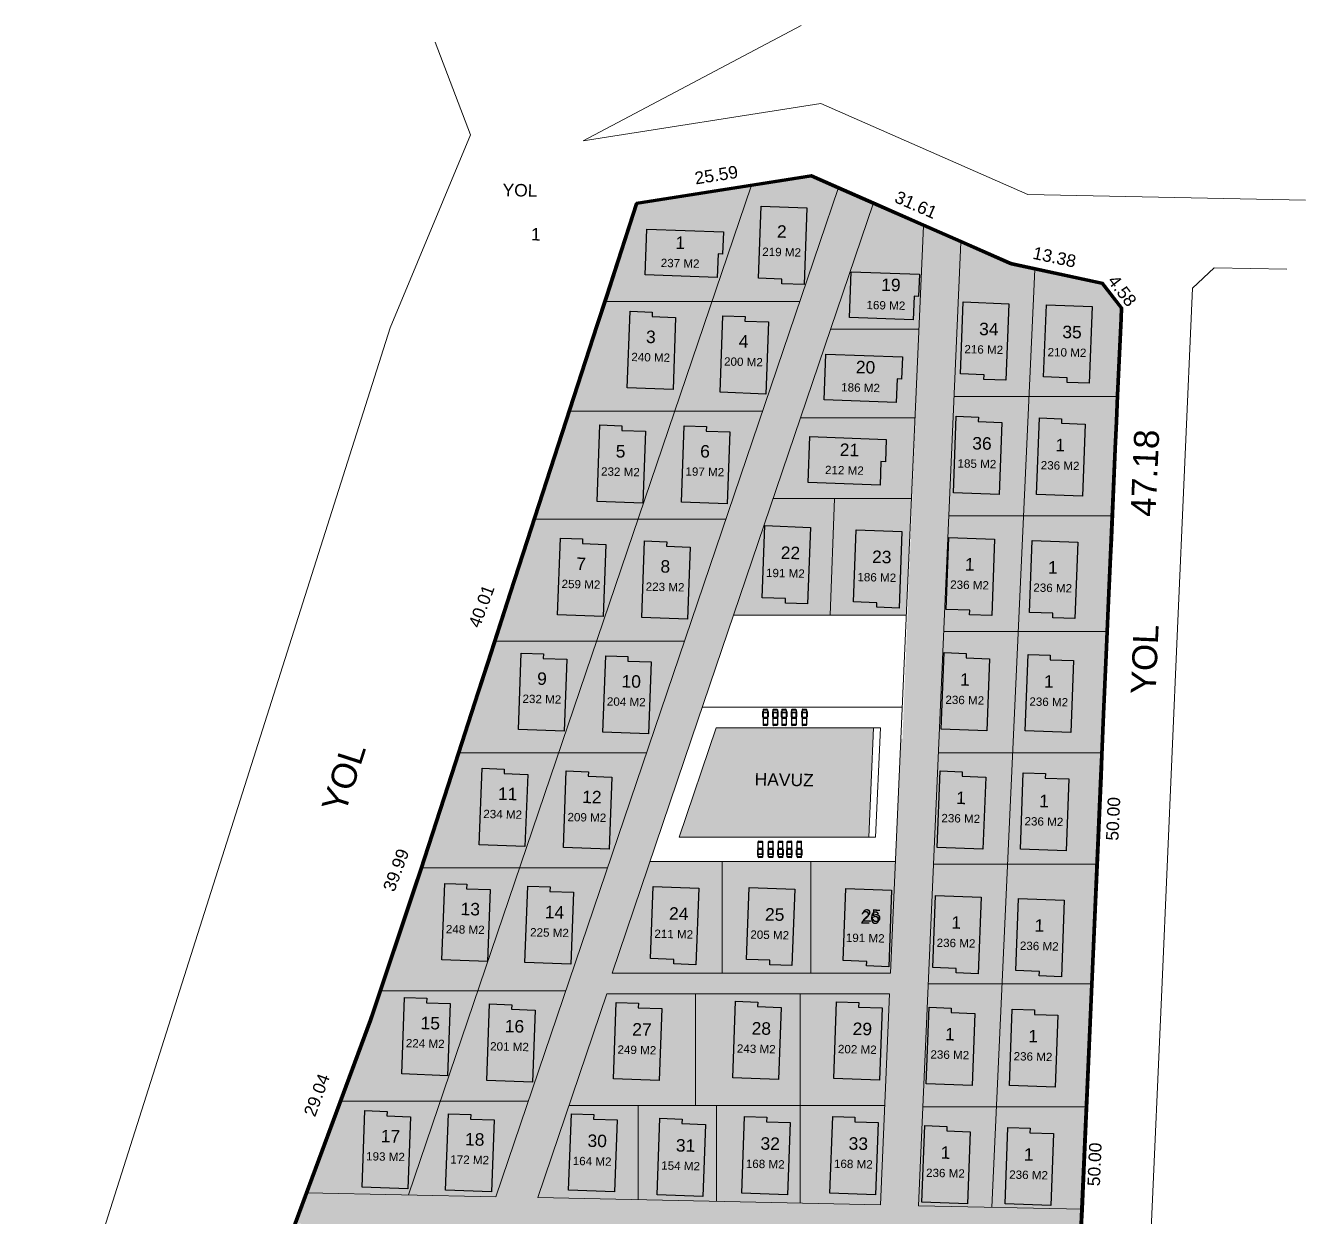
# Model space of a CAD drawing. Header units: centimetres. Extents: x 63871 to 181827, y -95930 to 42199.
# Drawn here: x 141812 to 160269, y -24977 to -7801 of the extents above; entities that cross this region are included whole.
import ezdxf

# ---------------------------------------------------------------- set-up
doc = ezdxf.new("R2010")
doc.units = ezdxf.units.CM
for name, color, linetype, lineweight in [('03_PARSEL_ALN_YENI', 40, 'Continuous', 0), ('A-AREA-IDEN', 7, 'Continuous', 9), ('ARA SINIRLAR', 225, 'Continuous', 15), ('ARM_Pen_No__252', 8, 'Continuous', 18), ('PARSEL SINIRI', 12, 'Continuous', 50), ('ROL_CEPHE', 1, 'Continuous', 0), ('Çatı', 144, 'Continuous', 30)]:
    doc.layers.add(name, color=color, linetype=linetype, lineweight=lineweight)
doc.layers.add('NOITHAT', color=21, linetype='Continuous')
doc.styles.get("Standard").update_dxf_attribs({"font": 'Arial.ttf'})

# ---------------------------------------------------------------- blocks, each defined once
blk = doc.blocks.new('02PLCH01')
at = {"color": 0, "linetype": 'ByBlock'}
for p, q in [((0, 5), (0, 21)), ((1, 5), (1, 21)), ((3, 2), (3, 24)), ((3, 24), (13, 24)), ((3, 2), (13, 2)), ((10.5, 24), (10.5, 26)), ((10.5, 26), (37, 26)), ((10.5, 0), (10.5, 2)), ((10.5, 0), (37, 0)), ((13, 24), (23.5, 23)), ((13, 2), (23.5, 3)), ((15, 23.809524), (15, 2.190476)), ((15, 23), (17, 23)), ((15, 3), (17, 3)), ((17, 23.619048), (17, 2.380952)), ((23.5, 23), (37, 23)), ((23.5, 3), (37, 3)), ((37, 23), (37, 26)), ((37, 24), (75, 24)), ((37, 0), (37, 3)), ((37, 2), (75, 2)), ((38.5, 2), (38.5, 24)), ((38.5, 23), (42.5, 23)), ((38.5, 3), (42.5, 3)), ((42.5, 2), (42.5, 24)), ((74, 24), (74, 2)), ((74, 23), (75, 23)), ((74, 3), (75, 3)), ((77, 21), (77, 5)), ((78, 21), (78, 5))]:
    blk.add_line(p, q, dxfattribs=at)
for centre, radius, start, end in [((3, 21), 3, 90, 180), ((3, 5), 3, 180, 270), ((3, 21), 2, 90, 180), ((3, 5), 2, 180, 270), ((75, 21), 3, 0, 90), ((75, 21), 2, 0, 90), ((75, 5), 2, 270, 0), ((75, 5), 3, 270, 0)]:
    blk.add_arc(centre, radius, start, end, dxfattribs=at)
at = {"color": 0, "linetype": 'ByBlock', "flags": 3}
blk.add_attdef('ITEM', (0, -14), '', height=6, dxfattribs=at)

msp = doc.modelspace()

# ---------------------------------------------------------------- hatches: boundary and pattern name
at = {"layer": 'A-AREA-IDEN', "true_color": 0x136734}
h = msp.add_hatch(color=116, dxfattribs=at)
h.dxf.hatch_style = 1
h.paths.add_polyline_path([(152275, -10115), (150632, -10373), (150197, -11716), (150176, -11781), (151709, -11781)])
h.paths.add_polyline_path([(151875, -10777), (151863, -11097), (151799, -11094), (151786, -11434), (150747, -11395), (150771, -10736)], flags=16)
h = msp.add_hatch(color=116, dxfattribs=at)
h.dxf.hatch_style = 1
h.paths.add_polyline_path([(153532, -10150), (153142, -9978), (152275, -10115), (151709, -11781), (152978, -11781)])
h.paths.add_polyline_path([(152381, -11446), (152419, -10407), (153079, -10432), (153038, -11536), (152718, -11524), (152720, -11459)], flags=16)
h = msp.add_hatch(color=116, dxfattribs=at)
h.dxf.hatch_style = 1
h.paths.add_polyline_path([(151709, -11781), (150176, -11781), (150066, -12122), (149664, -13362), (151173, -13362)])
h.paths.add_polyline_path([(150530, -11922), (150850, -11933), (150847, -11998), (151187, -12011), (151149, -13050), (150489, -13026)], flags=16)
h = msp.add_hatch(color=116, dxfattribs=at)
h.dxf.hatch_style = 1
h.paths.add_polyline_path([(152978, -11781), (151709, -11781), (151173, -13362), (152441, -13362)])
h.paths.add_polyline_path([(151868, -11986), (152188, -11998), (152185, -12063), (152525, -12076), (152486, -13115), (151827, -13090)], flags=16)
h = msp.add_hatch(color=116, dxfattribs=at)
h.dxf.hatch_style = 1
h.paths.add_polyline_path([(151173, -13362), (149664, -13362), (149562, -13679), (149160, -14919), (150644, -14919)])
h.paths.add_polyline_path([(150094, -13562), (150413, -13574), (150411, -13639), (150751, -13651), (150712, -14691), (150053, -14666)], flags=16)
h = msp.add_hatch(color=116, dxfattribs=at)
h.dxf.hatch_style = 1
h.paths.add_polyline_path([(152441, -13362), (151173, -13362), (150644, -14919), (151913, -14919)])
h.paths.add_polyline_path([(151270, -14677), (151311, -13573), (151631, -13584), (151628, -13649), (151968, -13662), (151929, -14701)], flags=16)
h = msp.add_hatch(color=116, dxfattribs=at)
h.dxf.hatch_style = 1
h.paths.add_polyline_path([(150644, -14919), (149160, -14919), (149057, -15237), (148816, -15980), (148589, -16681), (150047, -16681)])
h.paths.add_polyline_path([(149525, -15195), (149845, -15206), (149842, -15271), (150182, -15284), (150144, -16323), (149484, -16299)], flags=16)
h = msp.add_hatch(color=116, dxfattribs=at)
h.dxf.hatch_style = 1
h.paths.add_polyline_path([(151913, -14919), (150644, -14919), (150047, -16681), (151315, -16681)])
h.paths.add_polyline_path([(150697, -16337), (150738, -15233), (151058, -15245), (151055, -15310), (151395, -15323), (151356, -16362)], flags=16)
h = msp.add_hatch(color=116, dxfattribs=at)
h.dxf.hatch_style = 1
h.paths.add_polyline_path([(150047, -16681), (148589, -16681), (148487, -16996), (148350, -17420), (148067, -18293), (149499, -18293)])
h.paths.add_polyline_path([(148919, -17956), (148960, -16851), (149280, -16863), (149278, -16928), (149618, -16941), (149579, -17980)], flags=16)
h = msp.add_hatch(color=116, dxfattribs=at)
h.dxf.hatch_style = 1
h.paths.add_polyline_path([(151315, -16681), (150047, -16681), (149499, -18293), (150768, -18293)])
h.paths.add_polyline_path([(150137, -17994), (150178, -16890), (150497, -16902), (150495, -16967), (150835, -16980), (150796, -18019)], flags=16)
h = msp.add_hatch(color=116, dxfattribs=at)
h.dxf.hatch_style = 1
h.paths.add_polyline_path([(149499, -18293), (148067, -18293), (147967, -18600), (147531, -19948), (148938, -19948)])
h.paths.add_polyline_path([(149053, -18602), (149014, -19641), (148354, -19617), (148395, -18512), (148715, -18524), (148713, -18589)], flags=16)
h = msp.add_hatch(color=116, dxfattribs=at)
h.dxf.hatch_style = 1
h.paths.add_polyline_path([(150768, -18293), (149499, -18293), (148938, -19948), (150206, -19948)])
h.paths.add_polyline_path([(150267, -18640), (150229, -19680), (149569, -19655), (149610, -18551), (149930, -18563), (149927, -18628)], flags=16)
h = msp.add_hatch(color=116, dxfattribs=at)
h.dxf.hatch_style = 1
h.paths.add_polyline_path([(148938, -19948), (147531, -19948), (147521, -19980), (147426, -20265), (147426, -20265), (146939, -21723), (148335, -21723)])
h.paths.add_polyline_path([(147815, -21278), (147856, -20174), (148176, -20186), (148173, -20251), (148513, -20264), (148474, -21303)], flags=16)
h = msp.add_hatch(color=116, dxfattribs=at)
h.dxf.hatch_style = 1
h.paths.add_polyline_path([(150206, -19948), (148938, -19948), (148335, -21723), (149604, -21723)])
h.paths.add_polyline_path([(149014, -21316), (149055, -20212), (149375, -20224), (149373, -20289), (149712, -20301), (149674, -21340)], flags=16)
h = msp.add_hatch(color=116, dxfattribs=at)
h.dxf.hatch_style = 1
h.paths.add_polyline_path([(148335, -21723), (146939, -21723), (146834, -22038), (146796, -22151), (146364, -23317), (147794, -23317)])
h.paths.add_polyline_path([(147238, -22923), (147279, -21819), (147599, -21831), (147596, -21896), (147936, -21908), (147898, -22948)], flags=16)
h = msp.add_hatch(color=116, dxfattribs=at)
h.dxf.hatch_style = 1
h.paths.add_polyline_path([(149604, -21723), (148335, -21723), (147794, -23317), (149063, -23317)])
h.paths.add_polyline_path([(148463, -23017), (148504, -21912), (148823, -21924), (148821, -21989), (149161, -22002), (149122, -23041)], flags=16)
h = msp.add_hatch(color=116, dxfattribs=at)
h.dxf.hatch_style = 1
h.paths.add_polyline_path([(147794, -23317), (146364, -23317), (145875, -24636), (147336, -24667)])
h.paths.add_polyline_path([(146706, -23450), (147025, -23462), (147023, -23527), (147363, -23540), (147324, -24579), (146665, -24555)], flags=16)
h = msp.add_hatch(color=116, dxfattribs=at)
h.dxf.hatch_style = 1
h.paths.add_polyline_path([(149063, -23317), (147794, -23317), (147336, -24667), (148596, -24694)])
h.paths.add_polyline_path([(147911, -23496), (148231, -23508), (148228, -23573), (148568, -23585), (148529, -24625), (147870, -24600)], flags=16)
at = {"layer": 'ARA SINIRLAR'}
h = msp.add_hatch(color=4, dxfattribs=at)
h.dxf.hatch_style = 1
h.paths.add_polyline_path([(153079, -10432), (152419, -10407), (152381, -11446), (152720, -11459), (152718, -11524), (153038, -11536)])
at = {"layer": 'ARA SINIRLAR', "true_color": 0x136734}
h = msp.add_hatch(color=116, dxfattribs=at)
h.dxf.hatch_style = 1
h.paths.add_polyline_path([(154760, -10689), (154036, -10371), (153423, -12178), (154695, -12178)])
h.paths.add_polyline_path([(154702, -11387), (154691, -11707), (154626, -11705), (154613, -12044), (153694, -12010), (153718, -11351)], flags=16)
at = {"layer": 'ARA SINIRLAR'}
h = msp.add_hatch(color=4, dxfattribs=at)
h.dxf.hatch_style = 1
h.paths.add_polyline_path([(151799, -11094), (151863, -11097), (151875, -10777), (150771, -10736), (150747, -11395), (151786, -11434)])
at = {"layer": 'ARA SINIRLAR', "true_color": 0x136734}
h = msp.add_hatch(color=116, dxfattribs=at)
h.dxf.hatch_style = 1
h.paths.add_polyline_path([(156366, -11320), (156032, -11249), (156002, -11235), (155301, -10927), (155203, -13151), (156282, -13151)])
h.paths.add_polyline_path([(155992, -11812), (155951, -12916), (155632, -12904), (155634, -12839), (155294, -12826), (155333, -11787)], flags=16)
at = {"layer": 'ARA SINIRLAR'}
h = msp.add_hatch(color=4, dxfattribs=at)
h.dxf.hatch_style = 1
h.paths.add_polyline_path([(154702, -11387), (153718, -11351), (153694, -12010), (154613, -12044), (154626, -11705), (154691, -11707)])
at = {"layer": 'ARA SINIRLAR', "true_color": 0x136734}
h = msp.add_hatch(color=116, dxfattribs=at)
h.dxf.hatch_style = 1
h.paths.add_polyline_path([(157564, -12834), (157600, -12026), (157606, -11878), (157335, -11528), (156366, -11320), (156282, -13151), (157550, -13151), (157551, -13134)])
h.paths.add_polyline_path([(157151, -12959), (156832, -12947), (156834, -12882), (156494, -12869), (156533, -11830), (157193, -11855)], flags=16)
at = {"layer": 'ARA SINIRLAR'}
h = msp.add_hatch(color=4, dxfattribs=at)
h.dxf.hatch_style = 1
h.paths.add_polyline_path([(155992, -11812), (155333, -11787), (155294, -12826), (155634, -12839), (155632, -12904), (155951, -12916)])
h = msp.add_hatch(color=4, dxfattribs=at)
h.dxf.hatch_style = 1
h.paths.add_polyline_path([(151187, -12011), (150847, -11998), (150850, -11933), (150530, -11922), (150489, -13026), (151149, -13050)])
h = msp.add_hatch(color=4, dxfattribs=at)
h.dxf.hatch_style = 1
h.paths.add_polyline_path([(152525, -12076), (152185, -12063), (152188, -11998), (151868, -11986), (151827, -13090), (152486, -13115)])
h = msp.add_hatch(color=4, dxfattribs=at)
h.dxf.hatch_style = 1
h.paths.add_polyline_path([(157193, -11855), (156533, -11830), (156494, -12869), (156834, -12882), (156832, -12947), (157151, -12959)])
at = {"layer": 'ARA SINIRLAR', "true_color": 0x136734}
h = msp.add_hatch(color=116, dxfattribs=at)
h.dxf.hatch_style = 1
h.paths.add_polyline_path([(153423, -12178), (152989, -13457), (154638, -13457), (154695, -12178)])
h.paths.add_polyline_path([(154457, -12579), (154445, -12899), (154380, -12896), (154368, -13236), (153328, -13197), (153353, -12538)], flags=16)
at = {"layer": 'ARA SINIRLAR'}
h = msp.add_hatch(color=4, dxfattribs=at)
h.dxf.hatch_style = 1
h.paths.add_polyline_path([(154380, -12896), (154445, -12899), (154457, -12579), (153353, -12538), (153328, -13197), (154368, -13236)])
at = {"layer": 'ARA SINIRLAR', "true_color": 0x136734}
h = msp.add_hatch(color=116, dxfattribs=at)
h.dxf.hatch_style = 1
h.paths.add_polyline_path([(156282, -13151), (155203, -13151), (155128, -14872), (156203, -14872)])
h.paths.add_polyline_path([(155891, -13525), (155852, -14564), (155193, -14540), (155234, -13435), (155554, -13447), (155551, -13512)], flags=16)
h = msp.add_hatch(color=116, dxfattribs=at)
h.dxf.hatch_style = 1
h.paths.add_polyline_path([(157550, -13151), (156282, -13151), (156203, -14872), (157475, -14872), (157517, -13903), (157535, -13509)])
h.paths.add_polyline_path([(157091, -13551), (157052, -14590), (156393, -14566), (156434, -13461), (156753, -13473), (156751, -13538)], flags=16)
h = msp.add_hatch(color=116, dxfattribs=at)
h.dxf.hatch_style = 1
h.paths.add_polyline_path([(154638, -13457), (152989, -13457), (152594, -14622), (154587, -14622)])
h.paths.add_polyline_path([(154213, -14091), (154148, -14089), (154135, -14429), (153096, -14390), (153120, -13730), (154225, -13771)], flags=16)
at = {"layer": 'ARA SINIRLAR'}
h = msp.add_hatch(color=4, dxfattribs=at)
h.dxf.hatch_style = 1
h.paths.add_polyline_path([(155891, -13525), (155551, -13512), (155554, -13447), (155234, -13435), (155193, -14540), (155852, -14564)])
h = msp.add_hatch(color=4, dxfattribs=at)
h.dxf.hatch_style = 1
h.paths.add_polyline_path([(157091, -13551), (156751, -13538), (156753, -13473), (156434, -13461), (156393, -14566), (157052, -14590)])
h = msp.add_hatch(color=4, dxfattribs=at)
h.dxf.hatch_style = 1
h.paths.add_polyline_path([(150751, -13651), (150411, -13639), (150413, -13574), (150094, -13562), (150053, -14666), (150712, -14691)])
h = msp.add_hatch(color=4, dxfattribs=at)
h.dxf.hatch_style = 1
h.paths.add_polyline_path([(151968, -13662), (151628, -13649), (151631, -13584), (151311, -13573), (151270, -14677), (151929, -14701)])
h = msp.add_hatch(color=4, dxfattribs=at)
h.dxf.hatch_style = 1
h.paths.add_polyline_path([(154148, -14089), (154213, -14091), (154225, -13771), (153120, -13730), (153096, -14390), (154135, -14429)])
at = {"layer": 'ARA SINIRLAR', "true_color": 0x136734}
h = msp.add_hatch(color=116, dxfattribs=at)
h.dxf.hatch_style = 1
h.paths.add_polyline_path([(153476, -14622), (152594, -14622), (152022, -16307), (153414, -16307)])
h.paths.add_polyline_path([(153131, -15039), (153090, -16143), (152771, -16131), (152773, -16066), (152433, -16054), (152472, -15014)], flags=16)
h = msp.add_hatch(color=116, dxfattribs=at)
h.dxf.hatch_style = 1
h.paths.add_polyline_path([(154587, -14622), (153476, -14622), (153414, -16307), (154513, -16307)])
h.paths.add_polyline_path([(153789, -15074), (154449, -15099), (154408, -16203), (154088, -16191), (154090, -16126), (153750, -16113)], flags=16)
h = msp.add_hatch(color=116, dxfattribs=at)
h.dxf.hatch_style = 1
h.paths.add_polyline_path([(156203, -14872), (155128, -14872), (155054, -16542), (156126, -16542)])
h.paths.add_polyline_path([(155787, -15208), (155746, -16312), (155426, -16300), (155429, -16235), (155089, -16222), (155128, -15183)], flags=16)
h = msp.add_hatch(color=116, dxfattribs=at)
h.dxf.hatch_style = 1
h.paths.add_polyline_path([(157475, -14872), (156203, -14872), (156126, -16542), (157402, -16542), (157416, -16205)])
h.paths.add_polyline_path([(156986, -15251), (156945, -16355), (156625, -16343), (156628, -16278), (156288, -16265), (156327, -15226)], flags=16)
at = {"layer": 'ARA SINIRLAR'}
h = msp.add_hatch(color=4, dxfattribs=at)
h.dxf.hatch_style = 1
h.paths.add_polyline_path([(153131, -15039), (152472, -15014), (152433, -16054), (152773, -16066), (152771, -16131), (153090, -16143)])
h = msp.add_hatch(color=4, dxfattribs=at)
h.dxf.hatch_style = 1
h.paths.add_polyline_path([(154449, -15099), (153789, -15074), (153750, -16113), (154090, -16126), (154088, -16191), (154408, -16203)])
h = msp.add_hatch(color=4, dxfattribs=at)
h.dxf.hatch_style = 1
h.paths.add_polyline_path([(150182, -15284), (149842, -15271), (149845, -15206), (149525, -15195), (149484, -16299), (150144, -16323)])
h = msp.add_hatch(color=4, dxfattribs=at)
h.dxf.hatch_style = 1
h.paths.add_polyline_path([(151395, -15323), (151055, -15310), (151058, -15245), (150738, -15233), (150697, -16337), (151356, -16362)])
h = msp.add_hatch(color=4, dxfattribs=at)
h.dxf.hatch_style = 1
h.paths.add_polyline_path([(155787, -15208), (155128, -15183), (155089, -16222), (155429, -16235), (155426, -16300), (155746, -16312)])
h = msp.add_hatch(color=4, dxfattribs=at)
h.dxf.hatch_style = 1
h.paths.add_polyline_path([(156986, -15251), (156327, -15226), (156288, -16265), (156628, -16278), (156625, -16343), (156945, -16355)])
at = {"layer": 'ARA SINIRLAR', "true_color": 0x136734}
h = msp.add_hatch(color=116, dxfattribs=at)
h.dxf.hatch_style = 1
h.paths.add_polyline_path([(156126, -16542), (155054, -16542), (154978, -18289), (156046, -18289)])
h.paths.add_polyline_path([(155677, -17973), (155017, -17948), (155058, -16844), (155378, -16856), (155375, -16921), (155715, -16934)], flags=16)
h = msp.add_hatch(color=116, dxfattribs=at)
h.dxf.hatch_style = 1
h.paths.add_polyline_path([(157402, -16542), (156126, -16542), (156046, -18289), (157325, -18289), (157349, -17734), (157387, -16875)])
h.paths.add_polyline_path([(156926, -16960), (156888, -17999), (156228, -17975), (156269, -16870), (156589, -16882), (156587, -16947)], flags=16)
at = {"layer": 'ARA SINIRLAR'}
h = msp.add_hatch(color=4, dxfattribs=at)
h.dxf.hatch_style = 1
h.paths.add_polyline_path([(149618, -16941), (149278, -16928), (149280, -16863), (148960, -16851), (148919, -17956), (149579, -17980)])
h = msp.add_hatch(color=4, dxfattribs=at)
h.dxf.hatch_style = 1
h.paths.add_polyline_path([(150835, -16980), (150495, -16967), (150497, -16902), (150178, -16890), (150137, -17994), (150796, -18019)])
h = msp.add_hatch(color=4, dxfattribs=at)
h.dxf.hatch_style = 1
h.paths.add_polyline_path([(155715, -16934), (155375, -16921), (155378, -16856), (155058, -16844), (155017, -17948), (155677, -17973)])
h = msp.add_hatch(color=4, dxfattribs=at)
h.dxf.hatch_style = 1
h.paths.add_polyline_path([(156926, -16960), (156587, -16947), (156589, -16882), (156269, -16870), (156228, -17975), (156888, -17999)])
at = {"layer": 'ARA SINIRLAR', "true_color": 0x136734}
h = msp.add_hatch(color=116, dxfattribs=at)
h.dxf.hatch_style = 1
h.paths.add_polyline_path([(156046, -18289), (154978, -18289), (154907, -19898), (155973, -19898)])
h.paths.add_polyline_path([(155658, -18641), (155619, -19680), (154960, -19655), (155001, -18551), (155321, -18563), (155318, -18628)], flags=16)
h = msp.add_hatch(color=116, dxfattribs=at)
h.dxf.hatch_style = 1
h.paths.add_polyline_path([(157324, -18322), (157325, -18289), (156046, -18289), (155973, -19898), (157255, -19898), (157311, -18622)])
h.paths.add_polyline_path([(156858, -18667), (156819, -19706), (156160, -19681), (156201, -18577), (156520, -18589), (156518, -18654)], flags=16)
at = {"layer": 'ARA SINIRLAR'}
h = msp.add_hatch(color=4, dxfattribs=at)
h.dxf.hatch_style = 1
h.paths.add_polyline_path([(149053, -18602), (148713, -18589), (148715, -18524), (148395, -18512), (148354, -19617), (149014, -19641)])
h = msp.add_hatch(color=4, dxfattribs=at)
h.dxf.hatch_style = 1
h.paths.add_polyline_path([(150267, -18640), (149927, -18628), (149930, -18563), (149610, -18551), (149569, -19655), (150229, -19680)])
h = msp.add_hatch(color=4, dxfattribs=at)
h.dxf.hatch_style = 1
h.paths.add_polyline_path([(155658, -18641), (155318, -18628), (155321, -18563), (155001, -18551), (154960, -19655), (155619, -19680)])
h = msp.add_hatch(color=4, dxfattribs=at)
h.dxf.hatch_style = 1
h.paths.add_polyline_path([(156858, -18667), (156518, -18654), (156520, -18589), (156201, -18577), (156160, -19681), (156819, -19706)])
at = {"layer": 'ARA SINIRLAR', "true_color": 0x136734}
h = msp.add_hatch(color=116, dxfattribs=at)
h.dxf.hatch_style = 1
h.paths.add_polyline_path([(151858, -19857), (150817, -19857), (150271, -21467), (151858, -21467)])
h.paths.add_polyline_path([(151521, -20244), (151480, -21348), (151160, -21336), (151163, -21271), (150823, -21258), (150862, -20219)], flags=16)
h = msp.add_hatch(color=116, dxfattribs=at)
h.dxf.hatch_style = 1
h.paths.add_polyline_path([(153135, -19857), (151858, -19857), (151858, -21467), (153135, -21467)])
h.paths.add_polyline_path([(152245, -20231), (152905, -20255), (152864, -21360), (152544, -21348), (152547, -21283), (152207, -21270)], flags=16)
h = msp.add_hatch(color=116, dxfattribs=at)
h.dxf.hatch_style = 1
h.paths.add_polyline_path([(154357, -19857), (153135, -19857), (153135, -21467), (154287, -21467)])
h.paths.add_polyline_path([(153641, -20248), (154301, -20273), (154260, -21377), (153940, -21365), (153942, -21300), (153603, -21287)], flags=16)
h = msp.add_hatch(color=116, dxfattribs=at)
h.dxf.hatch_style = 1
h.paths.add_polyline_path([(155973, -19898), (154907, -19898), (154831, -21624), (155894, -21624)])
h.paths.add_polyline_path([(155593, -20374), (155552, -21478), (155232, -21466), (155234, -21401), (154894, -21388), (154933, -20349)], flags=16)
h = msp.add_hatch(color=116, dxfattribs=at)
h.dxf.hatch_style = 1
h.paths.add_polyline_path([(157255, -19898), (155973, -19898), (155894, -21624), (157180, -21624), (157194, -21301)])
h.paths.add_polyline_path([(156792, -20416), (156751, -21521), (156431, -21509), (156433, -21444), (156093, -21431), (156132, -20392)], flags=16)
at = {"layer": 'ARA SINIRLAR'}
h = msp.add_hatch(color=4, dxfattribs=at)
h.dxf.hatch_style = 1
h.paths.add_polyline_path([(148513, -20264), (148173, -20251), (148176, -20186), (147856, -20174), (147815, -21278), (148474, -21303)])
h = msp.add_hatch(color=4, dxfattribs=at)
h.dxf.hatch_style = 1
h.paths.add_polyline_path([(149712, -20301), (149373, -20289), (149375, -20224), (149055, -20212), (149014, -21316), (149674, -21340)])
h = msp.add_hatch(color=4, dxfattribs=at)
h.dxf.hatch_style = 1
h.paths.add_polyline_path([(151521, -20244), (150862, -20219), (150823, -21258), (151163, -21271), (151160, -21336), (151480, -21348)])
h = msp.add_hatch(color=4, dxfattribs=at)
h.dxf.hatch_style = 1
h.paths.add_polyline_path([(152905, -20255), (152245, -20231), (152207, -21270), (152547, -21283), (152544, -21348), (152864, -21360)])
h = msp.add_hatch(color=4, dxfattribs=at)
h.dxf.hatch_style = 1
h.paths.add_polyline_path([(154301, -20273), (153641, -20248), (153603, -21287), (153942, -21300), (153940, -21365), (154260, -21377)])
h = msp.add_hatch(color=4, dxfattribs=at)
h.dxf.hatch_style = 1
h.paths.add_polyline_path([(155593, -20374), (154933, -20349), (154894, -21388), (155234, -21401), (155232, -21466), (155552, -21478)])
h = msp.add_hatch(color=4, dxfattribs=at)
h.dxf.hatch_style = 1
h.paths.add_polyline_path([(156792, -20416), (156132, -20392), (156093, -21431), (156433, -21444), (156431, -21509), (156751, -21521)])
at = {"layer": 'ARA SINIRLAR', "true_color": 0x136734}
h = msp.add_hatch(color=116, dxfattribs=at)
h.dxf.hatch_style = 1
h.paths.add_polyline_path([(151474, -21767), (150196, -21767), (149650, -23377), (151474, -23377)])
h.paths.add_polyline_path([(150948, -23019), (150289, -22994), (150330, -21890), (150650, -21902), (150647, -21967), (150987, -21979)], flags=16)
h = msp.add_hatch(color=116, dxfattribs=at)
h.dxf.hatch_style = 1
h.paths.add_polyline_path([(152983, -21767), (151474, -21767), (151474, -23377), (152983, -23377)])
h.paths.add_polyline_path([(152052, -21875), (152372, -21887), (152369, -21952), (152709, -21964), (152670, -23004), (152011, -22979)], flags=16)
h = msp.add_hatch(color=116, dxfattribs=at)
h.dxf.hatch_style = 1
h.paths.add_polyline_path([(154273, -21767), (152983, -21767), (152983, -23377), (154203, -23377)])
h.paths.add_polyline_path([(153509, -21882), (153829, -21894), (153826, -21959), (154166, -21971), (154127, -23010), (153468, -22986)], flags=16)
h = msp.add_hatch(color=116, dxfattribs=at)
h.dxf.hatch_style = 1
h.paths.add_polyline_path([(155894, -21624), (154831, -21624), (154753, -23399), (155812, -23399)])
h.paths.add_polyline_path([(155461, -23089), (154802, -23064), (154843, -21960), (155162, -21972), (155160, -22037), (155500, -22050)], flags=16)
h = msp.add_hatch(color=116, dxfattribs=at)
h.dxf.hatch_style = 1
h.paths.add_polyline_path([(155894, -21624), (155812, -23399), (157102, -23399), (157165, -21958), (157180, -21624)])
h.paths.add_polyline_path([(156700, -22076), (156661, -23115), (156001, -23091), (156042, -21986), (156362, -21998), (156360, -22063)], flags=16)
at = {"layer": 'ARA SINIRLAR'}
h = msp.add_hatch(color=4, dxfattribs=at)
h.dxf.hatch_style = 1
h.paths.add_polyline_path([(147936, -21908), (147596, -21896), (147599, -21831), (147279, -21819), (147238, -22923), (147898, -22948)])
h = msp.add_hatch(color=4, dxfattribs=at)
h.dxf.hatch_style = 1
h.paths.add_polyline_path([(149161, -22002), (148821, -21989), (148823, -21924), (148504, -21912), (148463, -23017), (149122, -23041)])
h = msp.add_hatch(color=4, dxfattribs=at)
h.dxf.hatch_style = 1
h.paths.add_polyline_path([(150987, -21979), (150647, -21967), (150650, -21902), (150330, -21890), (150289, -22994), (150948, -23019)])
h = msp.add_hatch(color=4, dxfattribs=at)
h.dxf.hatch_style = 1
h.paths.add_polyline_path([(152709, -21964), (152369, -21952), (152372, -21887), (152052, -21875), (152011, -22979), (152670, -23004)])
h = msp.add_hatch(color=4, dxfattribs=at)
h.dxf.hatch_style = 1
h.paths.add_polyline_path([(154166, -21971), (153826, -21959), (153829, -21894), (153509, -21882), (153468, -22986), (154127, -23010)])
h = msp.add_hatch(color=4, dxfattribs=at)
h.dxf.hatch_style = 1
h.paths.add_polyline_path([(155500, -22050), (155160, -22037), (155162, -21972), (154843, -21960), (154802, -23064), (155461, -23089)])
h = msp.add_hatch(color=4, dxfattribs=at)
h.dxf.hatch_style = 1
h.paths.add_polyline_path([(156700, -22076), (156360, -22063), (156362, -21998), (156042, -21986), (156001, -23091), (156661, -23115)])
at = {"layer": 'ARA SINIRLAR', "true_color": 0x136734}
h = msp.add_hatch(color=116, dxfattribs=at)
h.dxf.hatch_style = 1
h.paths.add_polyline_path([(150647, -23377), (149650, -23377), (149198, -24706), (150647, -24737)])
h.paths.add_polyline_path([(150303, -24624), (149644, -24600), (149685, -23496), (150005, -23508), (150002, -23573), (150342, -23585)], flags=16)
h = msp.add_hatch(color=116, dxfattribs=at)
h.dxf.hatch_style = 1
h.paths.add_polyline_path([(151775, -23377), (150647, -23377), (150647, -24737), (151775, -24761)])
h.paths.add_polyline_path([(150961, -23562), (151280, -23574), (151278, -23639), (151618, -23652), (151579, -24691), (150920, -24667)], flags=16)
h = msp.add_hatch(color=116, dxfattribs=at)
h.dxf.hatch_style = 1
h.paths.add_polyline_path([(152983, -23377), (151775, -23377), (151775, -24761), (152983, -24786)])
h.paths.add_polyline_path([(152181, -23536), (152501, -23548), (152498, -23613), (152838, -23625), (152799, -24665), (152140, -24640)], flags=16)
h = msp.add_hatch(color=116, dxfattribs=at)
h.dxf.hatch_style = 1
h.paths.add_polyline_path([(154203, -23377), (152983, -23377), (152983, -24786), (154140, -24811)])
h.paths.add_polyline_path([(153452, -23536), (153771, -23548), (153769, -23613), (154109, -23625), (154070, -24665), (153411, -24640)], flags=16)
h = msp.add_hatch(color=116, dxfattribs=at)
h.dxf.hatch_style = 1
h.paths.add_polyline_path([(155812, -23399), (154753, -23399), (154691, -24823), (155746, -24845)])
h.paths.add_polyline_path([(155436, -23757), (155398, -24796), (154738, -24771), (154779, -23667), (155099, -23679), (155097, -23744)], flags=16)
h = msp.add_hatch(color=116, dxfattribs=at)
h.dxf.hatch_style = 1
h.paths.add_polyline_path([(157102, -23399), (155812, -23399), (155746, -24845), (157037, -24872)])
h.paths.add_polyline_path([(156636, -23783), (156598, -24822), (155938, -24798), (155979, -23693), (156299, -23705), (156296, -23770)], flags=16)
at = {"layer": 'ARA SINIRLAR'}
h = msp.add_hatch(color=4, dxfattribs=at)
h.dxf.hatch_style = 1
h.paths.add_polyline_path([(147363, -23540), (147023, -23527), (147025, -23462), (146706, -23450), (146665, -24555), (147324, -24579)])
h = msp.add_hatch(color=4, dxfattribs=at)
h.dxf.hatch_style = 1
h.paths.add_polyline_path([(148568, -23585), (148228, -23573), (148231, -23508), (147911, -23496), (147870, -24600), (148529, -24625)])
h = msp.add_hatch(color=4, dxfattribs=at)
h.dxf.hatch_style = 1
h.paths.add_polyline_path([(150342, -23585), (150002, -23573), (150005, -23508), (149685, -23496), (149644, -24600), (150303, -24624)])
h = msp.add_hatch(color=4, dxfattribs=at)
h.dxf.hatch_style = 1
h.paths.add_polyline_path([(151618, -23652), (151278, -23639), (151280, -23574), (150961, -23562), (150920, -24667), (151579, -24691)])
h = msp.add_hatch(color=4, dxfattribs=at)
h.dxf.hatch_style = 1
h.paths.add_polyline_path([(152838, -23625), (152498, -23613), (152501, -23548), (152181, -23536), (152140, -24640), (152799, -24665)])
h = msp.add_hatch(color=4, dxfattribs=at)
h.dxf.hatch_style = 1
h.paths.add_polyline_path([(154109, -23625), (153769, -23613), (153771, -23548), (153452, -23536), (153411, -24640), (154070, -24665)])
h = msp.add_hatch(color=4, dxfattribs=at)
h.dxf.hatch_style = 1
h.paths.add_polyline_path([(155436, -23757), (155097, -23744), (155099, -23679), (154779, -23667), (154738, -24771), (155398, -24796)])
h = msp.add_hatch(color=4, dxfattribs=at)
h.dxf.hatch_style = 1
h.paths.add_polyline_path([(156636, -23783), (156296, -23770), (156299, -23705), (155979, -23693), (155938, -24798), (156598, -24822)])
at = {"layer": 'ARM_Pen_No__252'}
h = msp.add_hatch(dxfattribs=at)
h.set_pattern_fill('AR-HBONE', color=256, scale=0.51)
h.set_pattern_definition([(45, (-21558.35, -48973.933), (0, 73.27889), [155.448, -51.816]), (135, (-21521.71, -48937.294), (7e-15, 73.27889), [155.448, -51.816])])
h.paths.add_polyline_path([(154287, -21467), (150271, -21467), (151316, -18388), (154422, -18388)], flags=16)
h.paths.add_polyline_path([(154273, -21767), (154140, -24811), (149198, -24706), (150196, -21767)], flags=16)
h.paths.add_polyline_path([(154435, -18091), (154422, -18388), (151316, -18388), (154036, -10371), (153528, -10148), (148596, -24694), (145875, -24636), (145710, -25083), (157017, -25321), (157037, -24872), (154691, -24823), (155301, -10927), (154760, -10689), (154458, -18091)])
h = msp.add_hatch(dxfattribs=at)
h.set_pattern_fill('AR-CONC', color=256, scale=0.51)
h.set_pattern_definition([(50, (156428.79, -33817.42), (92.91418, -8.12893), [9.7155, -106.8705]), (355, (156428.79, -33817.42), (-17.97414, 97.439), [7.7724, -85.4967]), (100.45144, (156436.53, -33818.09), (74.94004, 89.31005), [8.2569, -90.826]), (46.1842, (156428.79, -33791.51), (138.2503, -21.4416), [14.5732, -160.3057]), (96.6356, (156440.31, -33793.3), (121.0761, 126.1873), [12.3854, -136.2392]), (351.1842, (156428.79, -33791.51), (121.0761, 126.1873), [11.6586, -128.2445]), (21, (156441.74, -33797.986), (77.32334, -52.15525), [9.7155, -106.8705]), (326, (156441.74, -33797.99), (31.51903, 93.93586), [7.7724, -85.4964]), (71.45144, (156448.18, -33802.33), (108.84237, 41.7806), [8.2569, -90.82587]), (37.5, (156428.786, -33817.417), (1.57519, 43.12307), [0, -84.46008, 0, -86.7918, 0, -85.82025]), (7.5, (156428.786, -33817.417), (34.07803, 51.09209), [0, -49.48428, 0, -82.51698, 0, -32.70885]), (327.5, (156399.9, -33817.417), (69.1512, -2.92166), [0, -32.385, 0, -101.0412, 0, -134.0739]), (317.5, (156386.945, -33817.417), (75.54588, 12.9675), [0, -42.1005, 0, -67.10172, 0, -95.2119])])
h.paths.add_polyline_path([(154041, -17931), (151771, -17931), (151236, -19507), (153972, -19507)])

# ---------------------------------------------------------------- linework, layer by layer
at = {"layer": '03_PARSEL_ALN_YENI'}
for p, q in [((149855, -9464), (152998, -7801)), ((147720, -8041), (148227, -9376)), ((153279, -8924), (149855, -9464)), ((156267, -10238), (153279, -8924)), ((148227, -9376), (147070, -12161)), ((158641, -11588), (158954, -11294)), ((158954, -11294), (160003, -11316)), ((158420, -16606), (158641, -11588)), ((147070, -12161), (141812, -28719)), ((158202, -21601), (158420, -16606)), ((157982, -26596), (158202, -21601))]:
    msp.add_line(p, q, dxfattribs=at)
at = {"layer": '03_PARSEL_ALN_YENI', "lineweight": 0}
for p, q in [((149855, -9464), (152998, -7801)), ((147720, -8041), (148227, -9376)), ((153279, -8924), (149855, -9464)), ((156267, -10238), (153279, -8924)), ((148227, -9376), (147070, -12161)), ((160269, -10321), (156267, -10238)), ((158954, -11294), (160003, -11316)), ((158420, -16606), (158641, -11588)), ((147070, -12161), (141812, -28719)), ((158202, -21601), (158420, -16606)), ((157982, -26596), (158202, -21601))]:
    msp.add_line(p, q, dxfattribs=at)
at = {"layer": 'ARA SINIRLAR', "color": 5}
for p, q in [((152275, -10115), (147336, -24667)), ((153532, -10150), (148596, -24694)), ((155301, -10927), (154691, -24823)), ((156366, -11320), (155746, -24845)), ((152978, -11781), (150176, -11781)), ((153423, -12178), (154695, -12178)), ((155203, -13151), (157550, -13151)), ((152441, -13362), (149664, -13362)), ((152989, -13457), (154638, -13457)), ((152594, -14622), (154587, -14622)), ((153414, -16307, 0), (153476, -14622, 0)), ((151913, -14919), (149160, -14919)), ((155128, -14872), (157475, -14872)), ((152022, -16307), (154513, -16307)), ((155054, -16542), (157402, -16542)), ((151315, -16681), (148589, -16681)), ((151573, -17631), (154442, -17631)), ((151236, -19507), (151771, -17931)), ((151771, -17931), (154139, -17931)), ((154041, -17931), (153972, -19507)), ((154139, -17931), (154070, -19507)), ((151416, -18091), (150271, -21467)), ((154435, -18091), (154287, -21467)), ((150768, -18293), (148067, -18293)), ((154978, -18289), (157325, -18289)), ((154070, -19507), (151236, -19507)), ((150817, -19857), (154357, -19857)), ((151858, -19857), (151858, -21467)), ((153135, -19857), (153135, -21467)), ((154907, -19898), (157255, -19898)), ((150206, -19948), (147531, -19948)), ((154287, -21467), (150271, -21467)), ((149604, -21723), (146939, -21723)), ((150196, -21767), (149198, -24706)), ((154273, -21767), (150196, -21767)), ((151474, -21767), (151474, -23377)), ((152983, -21767), (152983, -23377)), ((154273, -21767), (154140, -24811)), ((154831, -21624), (157180, -21624)), ((149063, -23317), (146364, -23317)), ((154203, -23377), (149650, -23377)), ((150647, -23377), (150647, -24737)), ((151775, -23377), (151775, -24761)), ((152983, -23377), (152983, -24786)), ((154753, -23399), (157102, -23399)), ((148596, -24694), (145875, -24636)), ((154140, -24811), (149198, -24706)), ((157057, -24873), (154691, -24823))]:
    msp.add_line(p, q, dxfattribs=at)
at = {"layer": 'ARA SINIRLAR'}
for points in [[(154036, -10371), (151416, -18091)], [(154435, -18091), (154760, -10689)]]:
    msp.add_lwpolyline(points, dxfattribs=at)
at = {"layer": 'PARSEL SINIRI'}
for p, q in [((153538, -10131), (153532, -10150)), ((154036, -10371), (153532, -10150)), ((154043, -10352), (153538, -10131)), ((155301, -10927), (154760, -10689)), ((155302, -10906), (154761, -10668)), ((155302, -10906), (155301, -10927)), ((150290, -11431), (150271, -11424)), ((150197, -11716), (150178, -11710)), ((150158, -11837), (150139, -11831)), ((150066, -12122), (150047, -12116)), ((157551, -13134), (157564, -12834)), ((157564, -12834), (157584, -12835)), ((157571, -13135), (157584, -12835)), ((157535, -13509), (157551, -13134)), ((157568, -13210), (157548, -13209)), ((157551, -13134), (157571, -13135)), ((149654, -13393), (149635, -13387)), ((157535, -13509), (157555, -13510)), ((149149, -14951), (149130, -14945)), ((149139, -14919), (149139, -14919)), ((149057, -15237), (149038, -15231)), ((157387, -16875), (157416, -16205)), ((157403, -16504), (157423, -16505)), ((157422, -16542), (157422, -16542)), ((148580, -16710), (148561, -16704)), ((157387, -16875), (157407, -16876)), ((148487, -16996), (148350, -17420)), ((148468, -16989), (148487, -16996)), ((148350, -17420), (147967, -18600)), ((148060, -18315), (148041, -18309)), ((148046, -18293), (148046, -18293)), ((157324, -18322), (157311, -18622)), ((157344, -18323), (157331, -18622)), ((147967, -18600), (147521, -19980)), ((147948, -18594), (147967, -18600)), ((157311, -18622), (157331, -18622)), ((147521, -19980), (147502, -19974)), ((147510, -19948), (147510, -19948)), ((147426, -20265), (146834, -22038)), ((147407, -20259), (147426, -20265)), ((157194, -21301), (157214, -21302)), ((146929, -21754), (146910, -21747)), ((157178, -21659), (157198, -21659)), ((157181, -21601), (157201, -21602)), ((157165, -21958), (157185, -21959)), ((145854, -24636), (146777, -22144)), ((146834, -22038), (146796, -22151)), ((146815, -22032), (146834, -22038)), ((146796, -22151), (145710, -25083)), ((146343, -23317), (146343, -23317)), ((145875, -24636), (145854, -24636)), ((157037, -24872), (157017, -25321)), ((157057, -24873), (157037, -24872)), ((157057, -24873), (157037, -25322))]:
    msp.add_line(p, q, dxfattribs=at)
for points in [[(153538, -10131), (153145, -9958), (150617, -10356)], [(153532, -10150), (153142, -9978), (150632, -10373), (150197, -11716)], [(150617, -10356), (150178, -11710)], [(154760, -10689), (154761, -10668), (154043, -10352), (154036, -10371)], [(154760, -10689), (154036, -10371)], [(157564, -12834), (157600, -12026), (157606, -11878), (157335, -11528), (156032, -11249), (156002, -11235), (155301, -10927)], [(157584, -12835), (157620, -12027), (157627, -11872), (157347, -11510), (156039, -11230), (156010, -11217), (155302, -10906)], [(150178, -11710), (150047, -12116)], [(150197, -11716), (150066, -12122)], [(150047, -12116), (149543, -13673)], [(150066, -12122), (149562, -13679)], [(157555, -13510), (157571, -13135)], [(157436, -16206), (157416, -16205), (157517, -13903), (157535, -13509)], [(157481, -15192), (157537, -13904), (157555, -13510)], [(149057, -15237), (149562, -13679), (149543, -13673), (149038, -15231)], [(149038, -15231), (148797, -15974), (148468, -16989)], [(149057, -15237), (148816, -15980), (148487, -16996)], [(157436, -16206), (157469, -15463), (157481, -15192)], [(157407, -16876), (157436, -16206)], [(157344, -18323), (157324, -18322), (157349, -17734), (157387, -16875)], [(157344, -18323), (157369, -17735), (157407, -16876)], [(148468, -16989), (148330, -17414), (147948, -18594)], [(147948, -18594), (147502, -19974)], [(157194, -21301), (157311, -18622)], [(157214, -21302), (157331, -18622)], [(147502, -19974), (147407, -20259)], [(147521, -19980), (147426, -20265)], [(147407, -20259), (146815, -22032)], [(157165, -21958), (157194, -21301)], [(157185, -21959), (157214, -21302)], [(157037, -24872), (157165, -21958)], [(157057, -24873), (157185, -21959)], [(146815, -22032), (146777, -22144), (146343, -23317)], [(145854, -24636), (144898, -27217), (145009, -27987), (145029, -27988)]]:
    msp.add_lwpolyline(points, dxfattribs=at)
at = {"layer": 'Çatı'}
for p, q in [((153694, -12010), (153718, -11351)), ((153718, -11351), (154702, -11387)), ((154702, -11387), (154691, -11707)), ((154626, -11705), (154613, -12044)), ((154691, -11707), (154626, -11705)), ((154613, -12044), (153694, -12010))]:
    msp.add_line(p, q, dxfattribs=at)
for points in [[(152718, -11524), (152720, -11459), (152381, -11446), (152419, -10407), (153079, -10432), (153038, -11536)], [(151863, -11097), (151799, -11094), (151786, -11434), (150747, -11395), (150771, -10736), (151875, -10777)], [(150850, -11933), (150847, -11998), (151187, -12011), (151149, -13050), (150489, -13026), (150530, -11922)], [(152188, -11998), (152185, -12063), (152525, -12076), (152486, -13115), (151827, -13090), (151868, -11986)], [(154445, -12899), (154380, -12896), (154368, -13236), (153328, -13197), (153353, -12538), (154457, -12579)], [(155554, -13447), (155551, -13512), (155891, -13525), (155852, -14564), (155193, -14540), (155234, -13435)], [(156753, -13473), (156751, -13538), (157091, -13551), (157052, -14590), (156393, -14566), (156434, -13461)], [(150413, -13574), (150411, -13639), (150751, -13651), (150712, -14691), (150053, -14666), (150094, -13562)], [(151631, -13584), (151628, -13649), (151968, -13662), (151929, -14701), (151270, -14677), (151311, -13573)], [(154213, -14091), (154148, -14089), (154135, -14429), (153096, -14390), (153120, -13730), (154225, -13771)], [(149845, -15206), (149842, -15271), (150182, -15284), (150144, -16323), (149484, -16299), (149525, -15195)], [(151058, -15245), (151055, -15310), (151395, -15323), (151356, -16362), (150697, -16337), (150738, -15233)], [(149280, -16863), (149278, -16928), (149618, -16941), (149579, -17980), (148919, -17956), (148960, -16851)], [(150497, -16902), (150495, -16967), (150835, -16980), (150796, -18019), (150137, -17994), (150178, -16890)], [(155378, -16856), (155375, -16921), (155715, -16934), (155677, -17973), (155017, -17948), (155058, -16844)], [(156589, -16882), (156587, -16947), (156926, -16960), (156888, -17999), (156228, -17975), (156269, -16870)], [(148715, -18524), (148713, -18589), (149053, -18602), (149014, -19641), (148354, -19617), (148395, -18512)], [(149930, -18563), (149927, -18628), (150267, -18640), (150229, -19680), (149569, -19655), (149610, -18551)], [(155321, -18563), (155318, -18628), (155658, -18641), (155619, -19680), (154960, -19655), (155001, -18551)], [(156520, -18589), (156518, -18654), (156858, -18667), (156819, -19706), (156160, -19681), (156201, -18577)], [(148176, -20186), (148173, -20251), (148513, -20264), (148474, -21303), (147815, -21278), (147856, -20174)], [(149375, -20224), (149373, -20289), (149712, -20301), (149674, -21340), (149014, -21316), (149055, -20212)], [(147599, -21831), (147596, -21896), (147936, -21908), (147898, -22948), (147238, -22923), (147279, -21819)], [(148823, -21924), (148821, -21989), (149161, -22002), (149122, -23041), (148463, -23017), (148504, -21912)], [(150650, -21902), (150647, -21967), (150987, -21979), (150948, -23019), (150289, -22994), (150330, -21890)], [(155162, -21972), (155160, -22037), (155500, -22050), (155461, -23089), (154802, -23064), (154843, -21960)], [(156362, -21998), (156360, -22063), (156700, -22076), (156661, -23115), (156001, -23091), (156042, -21986)], [(147025, -23462), (147023, -23527), (147363, -23540), (147324, -24579), (146665, -24555), (146706, -23450)], [(148231, -23508), (148228, -23573), (148568, -23585), (148529, -24625), (147870, -24600), (147911, -23496)], [(150005, -23508), (150002, -23573), (150342, -23585), (150303, -24624), (149644, -24600), (149685, -23496)], [(151280, -23574), (151278, -23639), (151618, -23652), (151579, -24691), (150920, -24667), (150961, -23562)], [(155099, -23679), (155097, -23744), (155436, -23757), (155398, -24796), (154738, -24771), (154779, -23667)], [(156299, -23705), (156296, -23770), (156636, -23783), (156598, -24822), (155938, -24798), (155979, -23693)]]:
    msp.add_lwpolyline(points, close=True, dxfattribs=at)
at = {"layer": 'Çatı', "elevation": 0}
for points in [[(155632, -12904), (155634, -12839), (155294, -12826), (155333, -11787), (155992, -11812), (155951, -12916)], [(156832, -12947), (156834, -12882), (156494, -12869), (156533, -11830), (157193, -11855), (157151, -12959)], [(152771, -16131), (152773, -16066), (152433, -16054), (152472, -15014), (153131, -15039), (153090, -16143)], [(154088, -16191), (154090, -16126), (153750, -16113), (153789, -15074), (154449, -15099), (154408, -16203)], [(155426, -16300), (155429, -16235), (155089, -16222), (155128, -15183), (155787, -15208), (155746, -16312)], [(156625, -16343), (156628, -16278), (156288, -16265), (156327, -15226), (156986, -15251), (156945, -16355)], [(151160, -21336), (151163, -21271), (150823, -21258), (150862, -20219), (151521, -20244), (151480, -21348)], [(152544, -21348), (152547, -21283), (152207, -21270), (152245, -20231), (152905, -20255), (152864, -21360)], [(153940, -21365), (153942, -21300), (153603, -21287), (153641, -20248), (154301, -20273), (154260, -21377)], [(155232, -21466), (155234, -21401), (154894, -21388), (154933, -20349), (155593, -20374), (155552, -21478)], [(156431, -21509), (156433, -21444), (156093, -21431), (156132, -20392), (156792, -20416), (156751, -21521)], [(152372, -21887), (152369, -21952), (152709, -21964), (152670, -23004), (152011, -22979), (152052, -21875)], [(153829, -21894), (153826, -21959), (154166, -21971), (154127, -23010), (153468, -22986), (153509, -21882)], [(152501, -23548), (152498, -23613), (152838, -23625), (152799, -24665), (152140, -24640), (152181, -23536)], [(153771, -23548), (153769, -23613), (154109, -23625), (154070, -24665), (153411, -24640), (153452, -23536)]]:
    msp.add_lwpolyline(points, close=True, dxfattribs=at)

# ---------------------------------------------------------------- block references
at = {"layer": 'NOITHAT', "linetype": 'Continuous', "xscale": 3, "yscale": 3, "zscale": 3}
for p, rotation in [((152441, -17662), 270), ((152583, -17662), 270), ((152710, -17662), 270), ((152853, -17662), 270), ((153004, -17662), 270), ((152448, -19799), 90), ((152599, -19799), 90), ((152741, -19799), 90), ((152869, -19799), 90), ((153010, -19799), 90)]:
    msp.add_blockref('02PLCH01', p, dxfattribs=dict(at, rotation=rotation))

# ---------------------------------------------------------------- texts
at = {"layer": 'ROL_CEPHE', "lineweight": 0}
for s, height, rotation, p in [('25.59', 180, 8.9473, (151476, -10093)), ('YOL', 180, 358.7887, (148689, -10260)), ('31.61', 180, 336.2734, (154329, -10341)), ('13.38', 180, 347.9175, (156324, -11162)), ('4.58', 180, 307.7216, (157407, -11486)), ('47.18', 360, 87.486, (158107, -14892)), ('40.01', 180, 69.6745, (148361, -16502)), ('YOL', 360, 87.5013, (158109, -17453)), ('YOL', 360, 72.0592, (146416, -19182)), ('HAVUZ', 180, 359.0519, (152325, -18761)), ('50.00', 180, 87.5013, (157572, -19561)), ('39.99', 180, 69.6745, (147129, -20308)), ('29.04', 180, 69.6745, (145986, -23553)), ('50.00', 180, 87.5013, (157304, -24545))]:
    msp.add_text(s, height=height, rotation=rotation, dxfattribs=at).set_placement(p)
at = {"layer": 'ROL_CEPHE', "color": 5, "lineweight": 0}
for s, height, p in [('2', 180, (152646, -10860)), ('1', 180, (149099, -10899)), ('1', 180, (151182, -11021)), ('219 M2', 120, (152435, -11122)), ('237 M2', 120, (150971, -11283)), ('19', 180, (154150, -11628)), ('169 M2', 120, (153938, -11890)), ('34', 180, (155562, -12265, 0)), ('35', 180, (156762, -12308, 0)), ('3', 180, (150758, -12379)), ('4', 180, (152096, -12443)), ('240 M2', 120, (150547, -12640)), ('216 M2', 120, (155350, -12527, 0)), ('210 M2', 120, (156550, -12570, 0)), ('200 M2', 120, (151884, -12705)), ('20', 180, (153784, -12815)), ('186 M2', 120, (153573, -13077)), ('21', 180, (153552, -14008)), ('36', 180, (155463, -13914)), ('1', 180, (156662, -13940)), ('5', 180, (150321, -14030)), ('6', 180, (151539, -14030)), ('232 M2', 120, (150110, -14291)), ('197 M2', 120, (151327, -14291)), ('212 M2', 120, (153340, -14269)), ('185 M2', 120, (155251, -14175)), ('236 M2', 120, (156451, -14201)), ('22', 180, (152701, -15493, 0)), ('7', 180, (149753, -15652)), ('23', 180, (154018, -15552, 0)), ('1', 180, (155356, -15661, 0)), ('8', 180, (150966, -15690)), ('191 M2', 120, (152489, -15754, 0)), ('1', 180, (156555, -15704, 0)), ('259 M2', 120, (149541, -15913)), ('223 M2', 120, (150754, -15952)), ('186 M2', 120, (153807, -15814, 0)), ('236 M2', 120, (155145, -15923, 0)), ('236 M2', 120, (156344, -15966, 0)), ('9', 180, (149188, -17309)), ('1', 180, (155287, -17322)), ('10', 180, (150405, -17347)), ('1', 180, (156498, -17349)), ('232 M2', 120, (148977, -17570)), ('204 M2', 120, (150194, -17609)), ('236 M2', 120, (155076, -17584)), ('236 M2', 120, (156287, -17610)), ('11', 180, (148623, -18969)), ('12', 180, (149837, -19015)), ('1', 180, (155230, -19029)), ('1', 180, (156429, -19074)), ('234 M2', 120, (148412, -19231)), ('209 M2', 120, (149626, -19276)), ('236 M2', 120, (155018, -19291)), ('236 M2', 120, (156217, -19336)), ('13', 180, (148084, -20631)), ('14', 180, (149298, -20676)), ('24', 180, (151090, -20697, 0)), ('25', 180, (152474, -20709, 0)), ('26', 180, (153851, -20754, 0)), ('25', 180, (153870, -20726, 0)), ('1', 180, (155162, -20827, 0)), ('248 M2', 120, (147872, -20893)), ('225 M2', 120, (149087, -20938)), ('211 M2', 120, (150879, -20959, 0)), ('205 M2', 120, (152263, -20971, 0)), ('1', 180, (156361, -20870, 0)), ('191 M2', 120, (153640, -21016, 0)), ('236 M2', 120, (154950, -21089, 0)), ('236 M2', 120, (156150, -21132, 0)), ('15', 180, (147507, -22276)), ('16', 180, (148721, -22321)), ('27', 180, (150559, -22368)), ('28', 180, (152281, -22353, 0)), ('29', 180, (153738, -22360, 0)), ('1', 180, (155071, -22438)), ('1', 180, (156271, -22465)), ('224 M2', 120, (147295, -22538)), ('201 M2', 120, (148510, -22583)), ('249 M2', 120, (150347, -22630)), ('243 M2', 120, (152069, -22615, 0)), ('202 M2', 120, (153526, -22622, 0)), ('236 M2', 120, (154860, -22700)), ('236 M2', 120, (156060, -22726)), ('17', 180, (146933, -23908)), ('18', 180, (148148, -23953)), ('30', 180, (149914, -23974)), ('31', 180, (151189, -24041)), ('32', 180, (152409, -24014, 0)), ('33', 180, (153680, -24014, 0)), ('1', 180, (155008, -24145)), ('1', 180, (156208, -24172)), ('193 M2', 120, (146722, -24169)), ('172 M2', 120, (147936, -24214)), ('164 M2', 120, (149702, -24236)), ('168 M2', 120, (152198, -24276, 0)), ('168 M2', 120, (153469, -24276, 0)), ('154 M2', 120, (150978, -24302)), ('236 M2', 120, (154797, -24407)), ('236 M2', 120, (155996, -24433))]:
    msp.add_text(s, height=height, rotation=358.7887, dxfattribs=at).set_placement(p)

doc.saveas('drawing.dxf')
